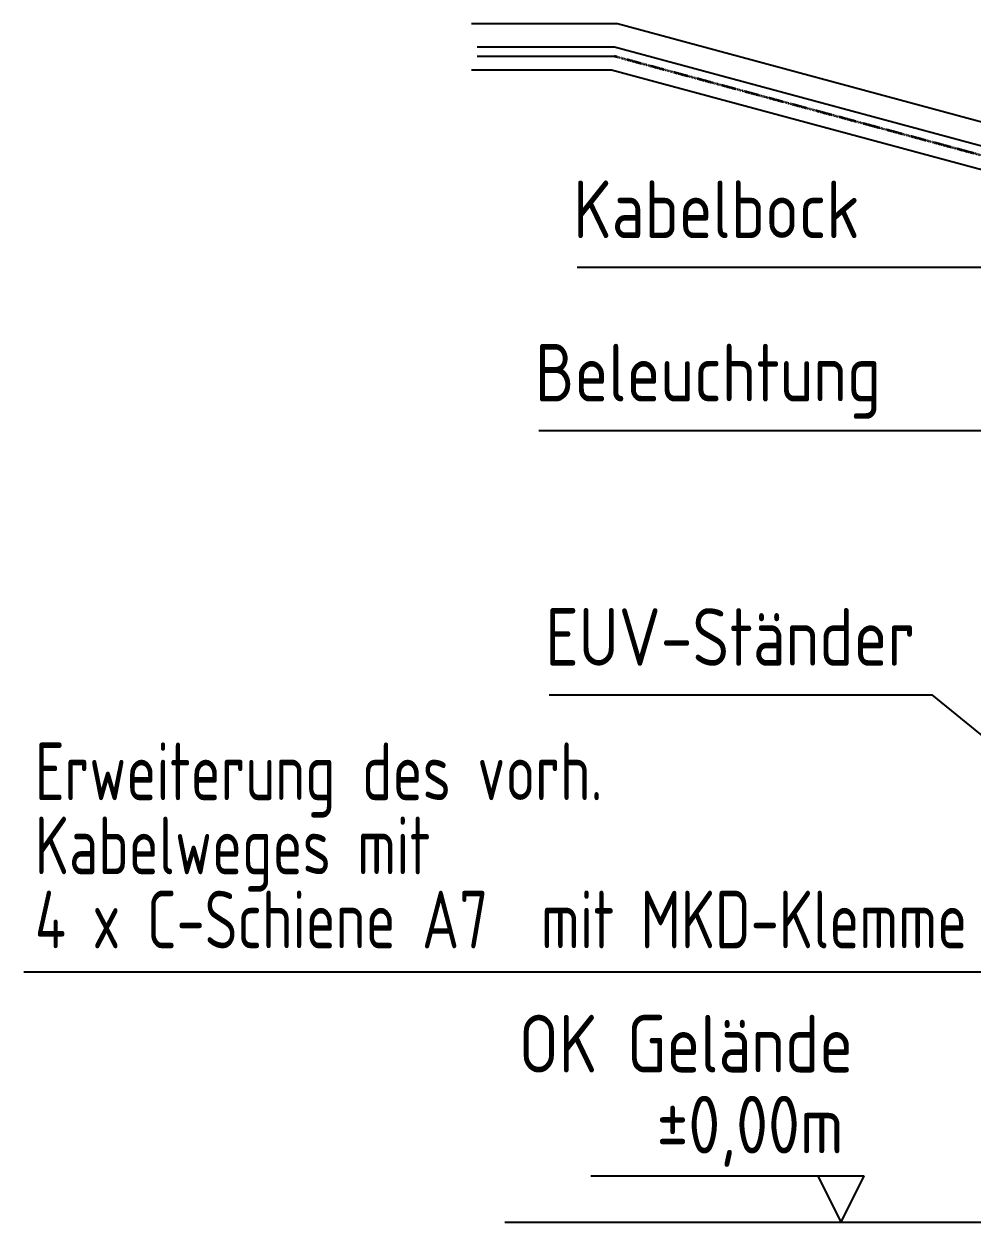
# Model space of a CAD drawing. Header units: millimetres. Extents: x -139278 to 641613, y -260926 to 217780.
# Drawn here: x 331535 to 333592, y 24231 to 26831 of the extents above; entities that cross this region are included whole.
import ezdxf
from ezdxf.enums import TextEntityAlignment as Align

# ---------------------------------------------------------------- set-up
doc = ezdxf.new("R2010")
doc.units = ezdxf.units.MM
doc.linetypes.add('ACAD_ISO13W100', pattern=[36, 12, -3, 12, -3, 0, -3, 0, -3])
doc.layers.add('10_30_Sektorantenne_MHA', color=21, linetype='Continuous', lineweight=25)
doc.layers.add('10_31_Kabel_Feeder', color=21, linetype='ACAD_ISO13W100', lineweight=35)
doc.styles.add('ISOCP', font='ISOCP', dxfattribs={"width": 0.9})

msp = doc.modelspace()

# ---------------------------------------------------------------- linework, layer by layer
for p, q in [((332823.286, 26831.412), (332505.879, 26831.412)), ((334178.304, 26465.496), (332823.286, 26831.412)), ((332810.021, 26731.412), (332505.879, 26731.412)), ((334178.304, 26361.914), (332810.021, 26731.412)), ((332735.824, 26303.851), (333806.57, 26303.851)), ((332652.575, 25949.515), (334319.961, 25949.515)), ((332675.091, 25375.821), (333506.169, 25375.821)), ((334383.81, 24658.32), (333506.169, 25375.821)), ((332764.838, 24331.412), (333358.516, 24331.412)), ((333258.516, 24331.412), (333358.516, 24331.412)), ((333308.516, 24231.412), (333258.516, 24331.412)), ((333308.516, 24231.412), (333358.516, 24331.412)), ((332578.84, 24231.412), (339431.868, 24231.412)), ((333176.816, 24231.412), (333440.316, 24231.412))]:
    msp.add_line(p, q)
at = {"ltscale": 4}
for p, q in [((332816.599, 26781.002), (332518.483, 26781.002)), ((334178.304, 26413.28), (332816.599, 26781.002)), ((332816.599, 26761.009), (332518.483, 26761.009))]:
    msp.add_line(p, q, dxfattribs=at)
at = {"layer": '10_30_Sektorantenne_MHA'}
msp.add_line((331534.908, 24774.565), (333638.712, 24774.565), dxfattribs=at)
at = {"layer": '10_31_Kabel_Feeder', "color": 5, "ltscale": 0.1}
msp.add_line((334178.304, 26393.287), (332816.599, 26761.009), dxfattribs=at)

# ---------------------------------------------------------------- texts
at = {"style": 'ISOCP', "width": 0.9}
for s, p in [('Kabelbock', (332726.935, 26366.569)), ('Beleuchtung', (332643.686, 26012.234)), ('EUV-Ständer', (332666.202, 25438.54))]:
    msp.add_text(s, height=125, dxfattribs=at).set_placement(p)
for s, p in [('OK Gelände', (332608.896, 24518.427)), ('%%p0,00m', (332907.959, 24342.782))]:
    msp.add_text(s, height=125, dxfattribs=at).set_placement(p, align=Align.BOTTOM_LEFT)
at = {"layer": '10_30_Sektorantenne_MHA', "style": 'ISOCP', "width": 0.8}
for s, p in [('Erweiterung des vorh.', (331558.555, 25146.853)), ('Kabelweges mit', (331558.555, 24986.129)), ('4 x C-Schiene A7  mit MKD-Klemme', (331558.555, 24825.404))]:
    msp.add_text(s, height=125, dxfattribs=at).set_placement(p)

doc.saveas('drawing.dxf')
